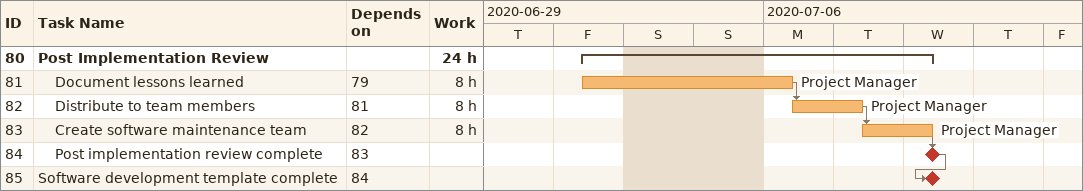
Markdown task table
| ID | Level | Task | Start | Finish | Predecessors | Resources | Work (h) |
|---|---|---|---|---|---|---|---|
| 80 | 1 | **Post Implementation Review** | 2020-07-03 | 2020-07-08 |  |  | 24 |
| 81 | 2 | Document lessons learned | 2020-07-03 | 2020-07-06 | 79 | Project Manager | 8 |
| 82 | 2 | Distribute to team members | 2020-07-06 | 2020-07-07 | 81 | Project Manager | 8 |
| 83 | 2 | Create software maintenance team | 2020-07-07 | 2020-07-08 | 82 | Project Manager | 8 |
| 84 | 2 | Post implementation review complete (milestone) | 2020-07-08 | 2020-07-08 | 83 |  |  |
| 85 | 1 | Software development template complete (milestone) | 2020-07-08 | 2020-07-08 | 84 |  |  |
